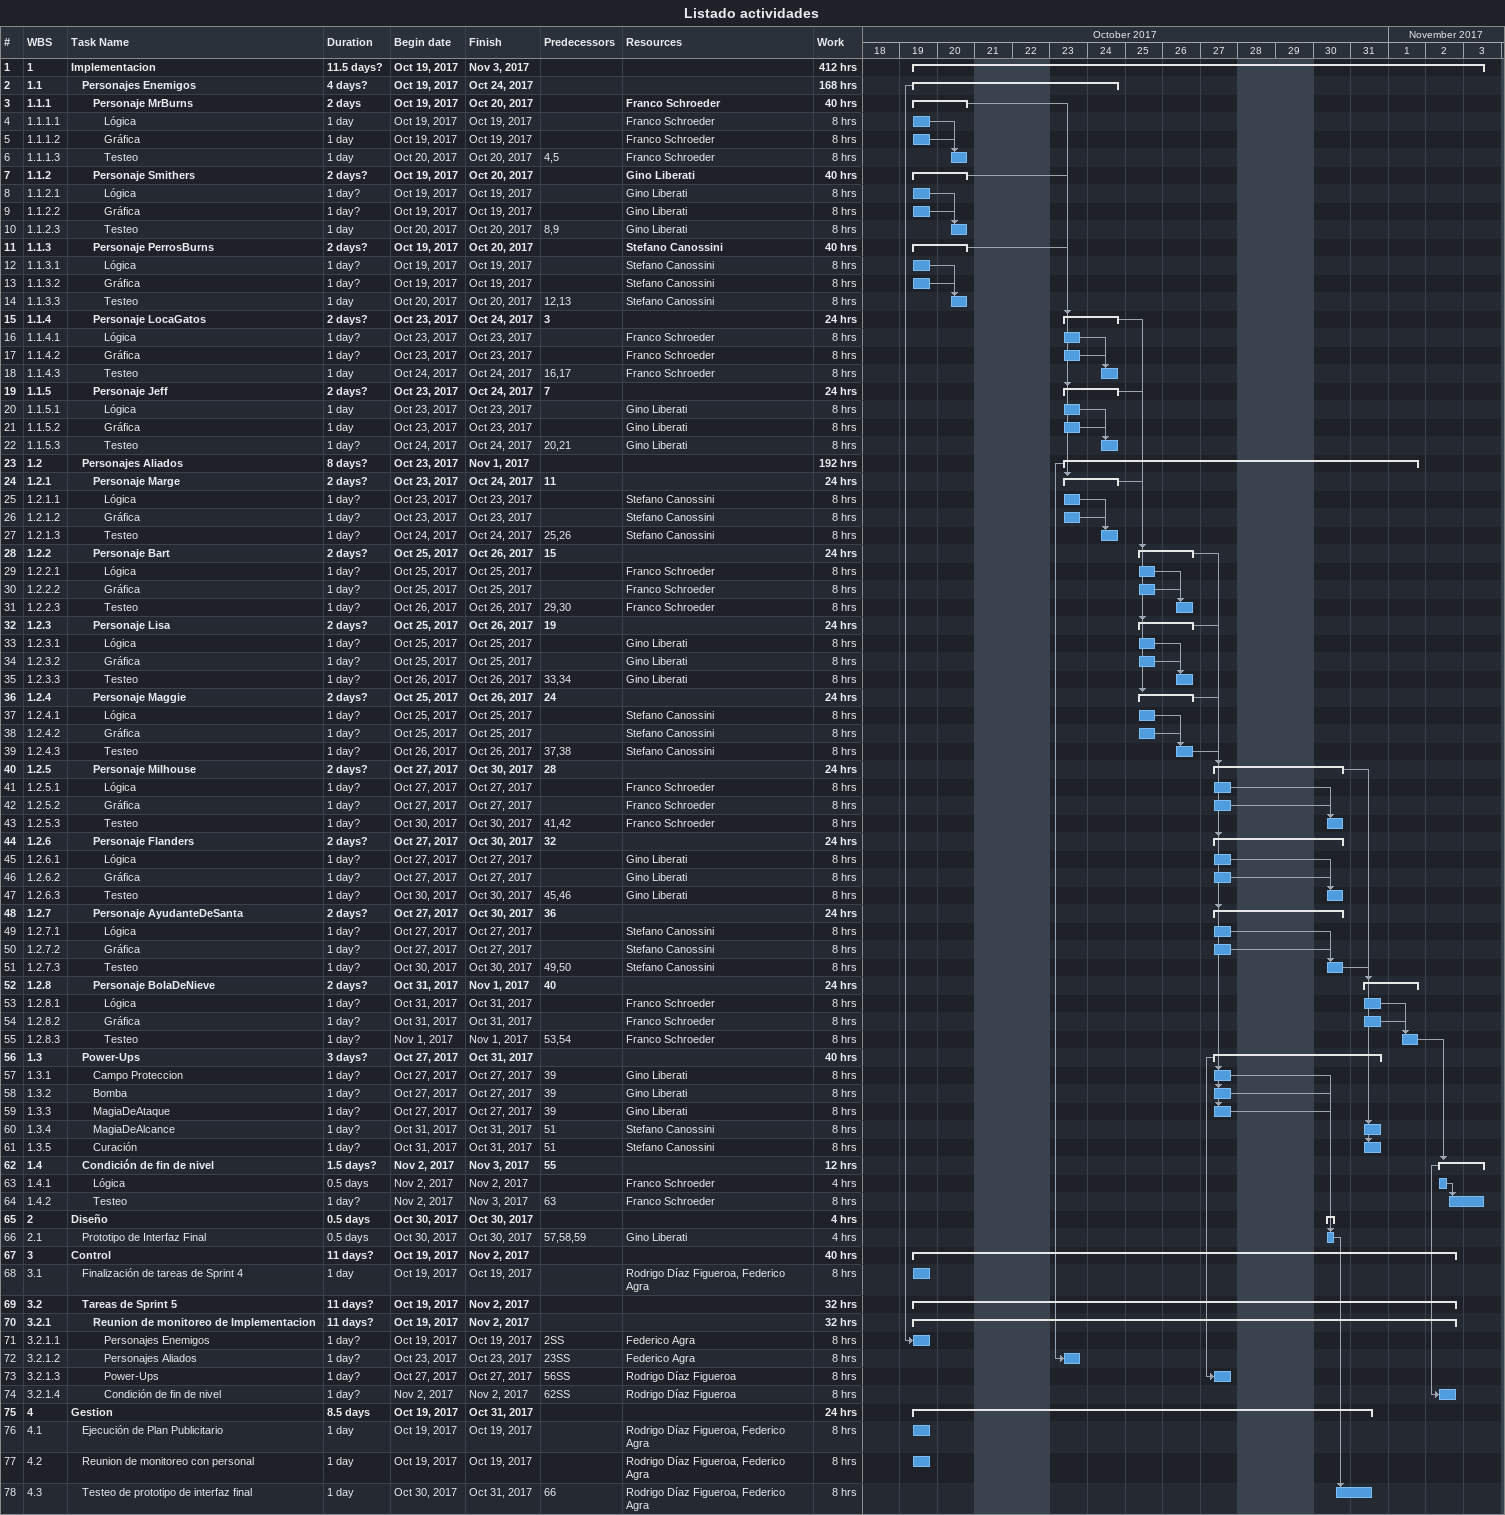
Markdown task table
Listado actividades

| ID | WBS | Task | Duration | Start | Finish | Predecessors | Resources | Work (h) |
|---|---|---|---|---|---|---|---|---|
| 1 | 1 | **Implementacion** | 11.5d? | 2017-10-19 | 2017-11-03 |  |  | 412 |
| 2 | 1.1 | **Personajes Enemigos** | 4d? | 2017-10-19 | 2017-10-24 |  |  | 168 |
| 3 | 1.1.1 | **Personaje MrBurns** | 2d | 2017-10-19 | 2017-10-20 |  | Franco Schroeder | 40 |
| 4 | 1.1.1.1 | Lógica | 1d | 2017-10-19 | 2017-10-19 |  | Franco Schroeder | 8 |
| 5 | 1.1.1.2 | Gráfica | 1d | 2017-10-19 | 2017-10-19 |  | Franco Schroeder | 8 |
| 6 | 1.1.1.3 | Testeo | 1d | 2017-10-20 | 2017-10-20 | 4, 5 | Franco Schroeder | 8 |
| 7 | 1.1.2 | **Personaje Smithers** | 2d? | 2017-10-19 | 2017-10-20 |  | Gino Liberati | 40 |
| 8 | 1.1.2.1 | Lógica | 1d? | 2017-10-19 | 2017-10-19 |  | Gino Liberati | 8 |
| 9 | 1.1.2.2 | Gráfica | 1d? | 2017-10-19 | 2017-10-19 |  | Gino Liberati | 8 |
| 10 | 1.1.2.3 | Testeo | 1d | 2017-10-20 | 2017-10-20 | 8, 9 | Gino Liberati | 8 |
| 11 | 1.1.3 | **Personaje PerrosBurns** | 2d? | 2017-10-19 | 2017-10-20 |  | Stefano Canossini | 40 |
| 12 | 1.1.3.1 | Lógica | 1d? | 2017-10-19 | 2017-10-19 |  | Stefano Canossini | 8 |
| 13 | 1.1.3.2 | Gráfica | 1d? | 2017-10-19 | 2017-10-19 |  | Stefano Canossini | 8 |
| 14 | 1.1.3.3 | Testeo | 1d | 2017-10-20 | 2017-10-20 | 12, 13 | Stefano Canossini | 8 |
| 15 | 1.1.4 | **Personaje LocaGatos** | 2d? | 2017-10-23 | 2017-10-24 | 3 |  | 24 |
| 16 | 1.1.4.1 | Lógica | 1d? | 2017-10-23 | 2017-10-23 |  | Franco Schroeder | 8 |
| 17 | 1.1.4.2 | Gráfica | 1d? | 2017-10-23 | 2017-10-23 |  | Franco Schroeder | 8 |
| 18 | 1.1.4.3 | Testeo | 1d | 2017-10-24 | 2017-10-24 | 16, 17 | Franco Schroeder | 8 |
| 19 | 1.1.5 | **Personaje Jeff** | 2d? | 2017-10-23 | 2017-10-24 | 7 |  | 24 |
| 20 | 1.1.5.1 | Lógica | 1d | 2017-10-23 | 2017-10-23 |  | Gino Liberati | 8 |
| 21 | 1.1.5.2 | Gráfica | 1d | 2017-10-23 | 2017-10-23 |  | Gino Liberati | 8 |
| 22 | 1.1.5.3 | Testeo | 1d? | 2017-10-24 | 2017-10-24 | 20, 21 | Gino Liberati | 8 |
| 23 | 1.2 | **Personajes Aliados** | 8d? | 2017-10-23 | 2017-11-01 |  |  | 192 |
| 24 | 1.2.1 | **Personaje Marge** | 2d? | 2017-10-23 | 2017-10-24 | 11 |  | 24 |
| 25 | 1.2.1.1 | Lógica | 1d? | 2017-10-23 | 2017-10-23 |  | Stefano Canossini | 8 |
| 26 | 1.2.1.2 | Gráfica | 1d? | 2017-10-23 | 2017-10-23 |  | Stefano Canossini | 8 |
| 27 | 1.2.1.3 | Testeo | 1d? | 2017-10-24 | 2017-10-24 | 25, 26 | Stefano Canossini | 8 |
| 28 | 1.2.2 | **Personaje Bart** | 2d? | 2017-10-25 | 2017-10-26 | 15 |  | 24 |
| 29 | 1.2.2.1 | Lógica | 1d? | 2017-10-25 | 2017-10-25 |  | Franco Schroeder | 8 |
| 30 | 1.2.2.2 | Gráfica | 1d? | 2017-10-25 | 2017-10-25 |  | Franco Schroeder | 8 |
| 31 | 1.2.2.3 | Testeo | 1d? | 2017-10-26 | 2017-10-26 | 29, 30 | Franco Schroeder | 8 |
| 32 | 1.2.3 | **Personaje Lisa** | 2d? | 2017-10-25 | 2017-10-26 | 19 |  | 24 |
| 33 | 1.2.3.1 | Lógica | 1d? | 2017-10-25 | 2017-10-25 |  | Gino Liberati | 8 |
| 34 | 1.2.3.2 | Gráfica | 1d? | 2017-10-25 | 2017-10-25 |  | Gino Liberati | 8 |
| 35 | 1.2.3.3 | Testeo | 1d? | 2017-10-26 | 2017-10-26 | 33, 34 | Gino Liberati | 8 |
| 36 | 1.2.4 | **Personaje Maggie** | 2d? | 2017-10-25 | 2017-10-26 | 24 |  | 24 |
| 37 | 1.2.4.1 | Lógica | 1d? | 2017-10-25 | 2017-10-25 |  | Stefano Canossini | 8 |
| 38 | 1.2.4.2 | Gráfica | 1d? | 2017-10-25 | 2017-10-25 |  | Stefano Canossini | 8 |
| 39 | 1.2.4.3 | Testeo | 1d? | 2017-10-26 | 2017-10-26 | 37, 38 | Stefano Canossini | 8 |
| 40 | 1.2.5 | **Personaje Milhouse** | 2d? | 2017-10-27 | 2017-10-30 | 28 |  | 24 |
| 41 | 1.2.5.1 | Lógica | 1d? | 2017-10-27 | 2017-10-27 |  | Franco Schroeder | 8 |
| 42 | 1.2.5.2 | Gráfica | 1d? | 2017-10-27 | 2017-10-27 |  | Franco Schroeder | 8 |
| 43 | 1.2.5.3 | Testeo | 1d? | 2017-10-30 | 2017-10-30 | 41, 42 | Franco Schroeder | 8 |
| 44 | 1.2.6 | **Personaje Flanders** | 2d? | 2017-10-27 | 2017-10-30 | 32 |  | 24 |
| 45 | 1.2.6.1 | Lógica | 1d? | 2017-10-27 | 2017-10-27 |  | Gino Liberati | 8 |
| 46 | 1.2.6.2 | Gráfica | 1d? | 2017-10-27 | 2017-10-27 |  | Gino Liberati | 8 |
| 47 | 1.2.6.3 | Testeo | 1d? | 2017-10-30 | 2017-10-30 | 45, 46 | Gino Liberati | 8 |
| 48 | 1.2.7 | **Personaje AyudanteDeSanta** | 2d? | 2017-10-27 | 2017-10-30 | 36 |  | 24 |
| 49 | 1.2.7.1 | Lógica | 1d? | 2017-10-27 | 2017-10-27 |  | Stefano Canossini | 8 |
| 50 | 1.2.7.2 | Gráfica | 1d? | 2017-10-27 | 2017-10-27 |  | Stefano Canossini | 8 |
| 51 | 1.2.7.3 | Testeo | 1d? | 2017-10-30 | 2017-10-30 | 49, 50 | Stefano Canossini | 8 |
| 52 | 1.2.8 | **Personaje BolaDeNieve** | 2d? | 2017-10-31 | 2017-11-01 | 40 |  | 24 |
| 53 | 1.2.8.1 | Lógica | 1d? | 2017-10-31 | 2017-10-31 |  | Franco Schroeder | 8 |
| 54 | 1.2.8.2 | Gráfica | 1d? | 2017-10-31 | 2017-10-31 |  | Franco Schroeder | 8 |
| 55 | 1.2.8.3 | Testeo | 1d? | 2017-11-01 | 2017-11-01 | 53, 54 | Franco Schroeder | 8 |
| 56 | 1.3 | **Power-Ups** | 3d? | 2017-10-27 | 2017-10-31 |  |  | 40 |
| 57 | 1.3.1 | Campo Proteccion | 1d? | 2017-10-27 | 2017-10-27 | 39 | Gino Liberati | 8 |
| 58 | 1.3.2 | Bomba | 1d? | 2017-10-27 | 2017-10-27 | 39 | Gino Liberati | 8 |
| 59 | 1.3.3 | MagiaDeAtaque | 1d? | 2017-10-27 | 2017-10-27 | 39 | Gino Liberati | 8 |
| 60 | 1.3.4 | MagiaDeAlcance | 1d? | 2017-10-31 | 2017-10-31 | 51 | Stefano Canossini | 8 |
| 61 | 1.3.5 | Curación | 1d? | 2017-10-31 | 2017-10-31 | 51 | Stefano Canossini | 8 |
| 62 | 1.4 | **Condición de fin de nivel** | 1.5d? | 2017-11-02 | 2017-11-03 | 55 |  | 12 |
| 63 | 1.4.1 | Lógica | 0.5d | 2017-11-02 | 2017-11-02 |  | Franco Schroeder | 4 |
| 64 | 1.4.2 | Testeo | 1d? | 2017-11-02 | 2017-11-03 | 63 | Franco Schroeder | 8 |
| 65 | 2 | **Diseño** | 0.5d | 2017-10-30 | 2017-10-30 |  |  | 4 |
| 66 | 2.1 | Prototipo de Interfaz Final | 0.5d | 2017-10-30 | 2017-10-30 | 57, 58, 59 | Gino Liberati | 4 |
| 67 | 3 | **Control** | 11d? | 2017-10-19 | 2017-11-02 |  |  | 40 |
| 68 | 3.1 | Finalización de tareas de Sprint 4 | 1d | 2017-10-19 | 2017-10-19 |  | Rodrigo Díaz Figueroa, Federico Agra | 8 |
| 69 | 3.2 | **Tareas de Sprint 5** | 11d? | 2017-10-19 | 2017-11-02 |  |  | 32 |
| 70 | 3.2.1 | **Reunion de monitoreo de Implementacion** | 11d? | 2017-10-19 | 2017-11-02 |  |  | 32 |
| 71 | 3.2.1.1 | Personajes Enemigos | 1d? | 2017-10-19 | 2017-10-19 | 2SS | Federico Agra | 8 |
| 72 | 3.2.1.2 | Personajes Aliados | 1d? | 2017-10-23 | 2017-10-23 | 23SS | Federico Agra | 8 |
| 73 | 3.2.1.3 | Power-Ups | 1d? | 2017-10-27 | 2017-10-27 | 56SS | Rodrigo Díaz Figueroa | 8 |
| 74 | 3.2.1.4 | Condición de fin de nivel | 1d? | 2017-11-02 | 2017-11-02 | 62SS | Rodrigo Díaz Figueroa | 8 |
| 75 | 4 | **Gestion** | 8.5d | 2017-10-19 | 2017-10-31 |  |  | 24 |
| 76 | 4.1 | Ejecución de Plan Publicitario | 1d | 2017-10-19 | 2017-10-19 |  | Rodrigo Díaz Figueroa, Federico Agra | 8 |
| 77 | 4.2 | Reunion de monitoreo con personal | 1d | 2017-10-19 | 2017-10-19 |  | Rodrigo Díaz Figueroa, Federico Agra | 8 |
| 78 | 4.3 | Testeo de prototipo de interfaz final | 1d | 2017-10-30 | 2017-10-31 | 66 | Rodrigo Díaz Figueroa, Federico Agra | 8 |
